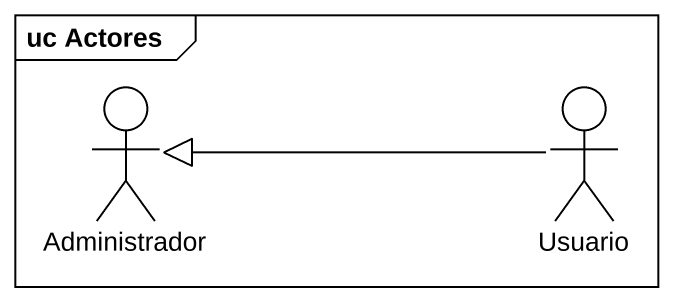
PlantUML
@startuml
mainframe uc Actores
actor Administrador
actor Usuario
Usuario -left-|> Administrador
@enduml
